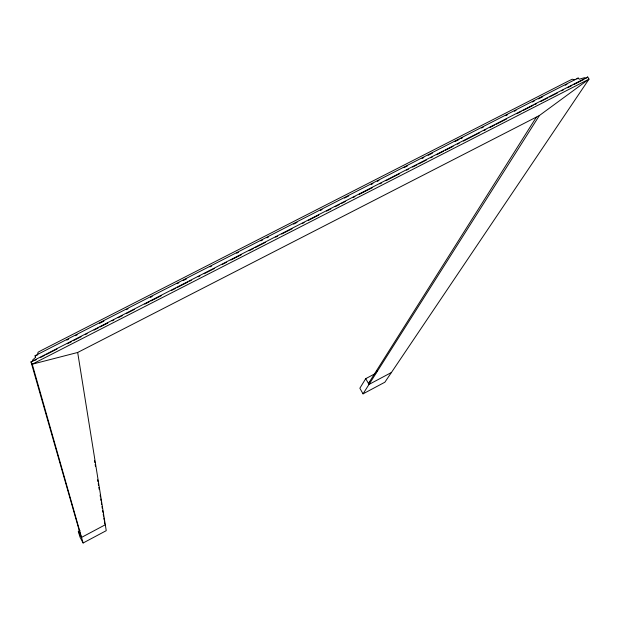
<?xml version="1.0" encoding="UTF-8"?>
<svg xmlns="http://www.w3.org/2000/svg" width="620" height="620" viewBox="0 0 620 620"><rect width="100%" height="100%" fill="white"/><g stroke="black" fill="none" stroke-linecap="round" stroke-linejoin="round"><path stroke-width="0.93" d="M369.528 382.904L369.613 381.982M37.502 355.09L38.06 352.222L41.966 350.114L566.882 81.84L572.229 79.213L574.732 79.763M374.852 373.813L365.73 378.657L359.848 388.221L363.033 393.855L384.865 382.222L589 79.127L587.721 77.012L31 361.886L80.848 536.13M368.458 383.478L536.346 117.18M375.736 373.093L377.286 370.636M363.033 393.855L539.385 115.529L589 79.127L32.232 364.196L83.119 542.988L106.245 530.666L77.678 352.47L539.385 115.529M576.856 78.996L578.15 78.043L579.258 79.197L584.513 77.686L585.714 78.492L587.721 77.012M83.119 542.988L80.003 537.106L78.329 531.371L80.027 530.464M105.292 524.76L81.53 537.408L78.329 531.371M391.406 372.512L369.001 384.431L365.73 378.657M34.581 360.53L36.301 359.647M40.61 357.446L44.919 355.245M46.639 354.361L56.97 349.076M67.309 343.782L71.61 341.581M73.331 340.698L81.081 336.73M85.39 334.529L87.11 333.645M94 330.127L98.309 327.918M100.029 327.035L107.779 323.074M112.081 320.865L113.809 319.99M118.11 317.781L122.419 315.58M126.72 313.379L134.47 309.411M144.809 304.126L149.11 301.917M150.838 301.041L161.169 295.748M171.5 290.462L175.809 288.261M177.529 287.378L187.868 282.085M189.588 281.209L191.309 280.325M198.199 276.799L199.919 275.916M204.228 273.714L214.559 268.429M222.309 264.461L226.618 262.26M230.919 260.051L241.258 254.766M249.008 250.798L253.309 248.597M255.037 247.713L265.368 242.428M275.699 237.135L277.427 236.259M281.728 234.05L292.059 228.764M302.397 223.479L304.118 222.596M308.427 220.394L318.757 215.101M326.507 211.133L330.817 208.932M335.118 206.731L339.427 204.53M341.147 203.647L345.456 201.438M353.206 197.478L354.927 196.594M359.228 194.393L372.147 187.783M379.897 183.815L381.618 182.931M385.927 180.73L399.706 173.678M406.596 170.151L408.317 169.268M412.625 167.067L416.927 164.866M418.647 163.982L426.397 160.014M430.706 157.813L432.427 156.93M436.736 154.729L443.625 151.202M445.346 150.319L453.096 146.359M457.397 144.15L459.125 143.274M463.427 141.066L479.787 132.696M484.096 130.487L485.817 129.611M490.125 127.402L494.427 125.201M496.155 124.318L506.486 119.032M516.817 113.747L521.125 111.538M522.846 110.662L533.185 105.369M534.905 104.493L536.625 103.61M540.935 101.409L547.824 97.883M549.545 96.999L557.295 93.031M561.596 90.83L563.324 89.947M567.625 87.746L571.935 85.537M573.655 84.661L583.986 79.368M578.15 78.043L35.108 355.694L35.611 357.562M66.82 340.101L68.541 339.217M75.439 335.691L77.167 334.808M99.588 323.346L103.897 321.137M126.317 309.675L128.038 308.791M150.458 297.329L152.187 296.445M177.188 283.658L178.917 282.782M183.225 280.573L186.674 278.806M209.955 266.902L211.684 266.026M236.685 253.239L238.413 252.356M260.834 240.893L262.554 240.01M266.871 237.801L268.592 236.925M293.601 224.138L297.05 222.371M320.331 210.467L322.051 209.583M344.472 198.121L348.781 195.912M371.202 184.45L372.93 183.567M377.239 181.366L378.967 180.482M403.969 167.695L407.418 165.935M422.081 158.433L423.801 157.558M428.11 155.349L432.427 153.148M454.847 141.678L459.157 139.477M460.877 138.593L462.605 137.71M481.577 128.014L483.298 127.131M505.719 115.669L507.439 114.785M514.344 111.259L516.065 110.375M532.448 101.998L534.177 101.114M538.486 98.913L542.794 96.705M565.215 85.242L566.943 84.359M77.678 352.47L32.232 364.196L31 361.886L32.86 361.413L32.635 360.026L35.634 357.244L35.108 355.694L36.704 355.291M94.542 460.66L94.852 462.574M95.162 464.489L95.472 466.395M97.642 479.787L97.952 481.693M98.262 483.608L98.565 485.522M98.874 487.429L99.184 489.343M100.115 495.078L100.425 496.992M100.734 498.906L101.044 500.813M101.355 502.727L101.665 504.641M101.975 506.555L102.284 508.462M102.594 510.376L102.904 512.29M103.215 514.197L103.525 516.111M103.834 518.025L104.144 519.94M104.455 521.846L104.765 523.761"/></g></svg>
